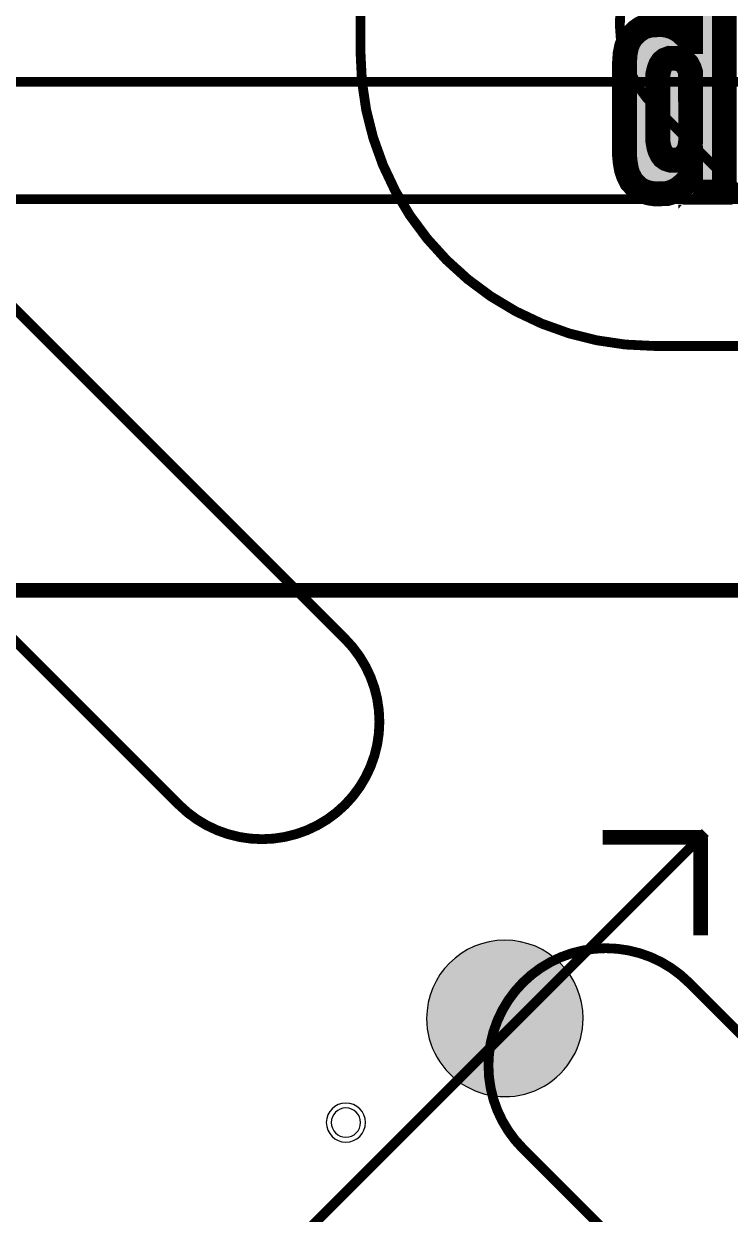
# Model space of a CAD drawing. Header units: millimetres. Extents: x -3 to 238, y -92 to 6.
# Drawn here: x 200.11 to 207.33, y -16.38 to -4.21 of the extents above; entities that cross this region are included whole.
import ezdxf

# ---------------------------------------------------------------- set-up
doc = ezdxf.new("R2010")
doc.units = ezdxf.units.MM
doc.header["$MEASUREMENT"] = 0
for name, color, linetype, true_color in [('Bottom-Layer', 7, 'Continuous', 0x0000ff), ('Bottom-Paste-Mask-Layer', 7, 'Continuous', 0x800000), ('Bottom-Solder-Mask-Layer', 7, 'Continuous', 0xaa00ff), ('Document-Layer', 7, 'Continuous', 0xffffff), ('Hole-Layer', 7, 'Continuous', 0x222222), ('Multi-Layer', 7, 'Continuous', 0xc0c0c0), ('Top-Layer', 7, 'Continuous', 0xff0000), ('Top-Paste-Mask-Layer', 7, 'Continuous', 0x808080), ('Top-Silkscreen-Layer', 7, 'Continuous', 0xffcc00), ('Top-Solder-Mask-Layer', 7, 'Continuous', 0x800080)]:
    doc.layers.add(name, color=color, linetype=linetype, true_color=true_color)

msp = doc.modelspace()

# ---------------------------------------------------------------- hatches: boundary and pattern name
at = {"layer": 'Bottom-Layer'}
msp.add_hatch(color=256, dxfattribs=at).paths.add_polyline_path([(204.22539878079755, -14.375029210058422, 1), (205.82540132080265, -14.375029210058422, 1)])
at = {"layer": 'Bottom-Paste-Mask-Layer'}
msp.add_hatch(color=256, dxfattribs=at).paths.add_polyline_path([(204.22539878079755, -14.375029210058422, 1), (205.82540132080265, -14.375029210058422, 1)])
at = {"layer": 'Bottom-Solder-Mask-Layer'}
msp.add_hatch(color=256, dxfattribs=at).paths.add_polyline_path([(204.22539878079755, -14.375029210058422, 1), (205.82540132080265, -14.375029210058422, 1)])
at = {"layer": 'Hole-Layer'}
msp.add_hatch(color=256, dxfattribs=at).paths.add_polyline_path([(204.22539878079755, -14.375029210058422, 1), (205.82540132080265, -14.375029210058422, 1)])
at = {"layer": 'Multi-Layer'}
msp.add_hatch(color=256, dxfattribs=at).paths.add_polyline_path([(204.22539878079755, -14.375029210058422, 1), (205.82540132080265, -14.375029210058422, 1)])
msp.add_hatch(color=256, dxfattribs=at).paths.add_polyline_path([(204.22539878079755, -14.375029210058422, 1), (205.82540132080265, -14.375029210058422, 1)])
msp.add_hatch(color=256, dxfattribs=at).paths.add_polyline_path([(204.22539878079755, -14.375029210058422, 1), (205.82540132080265, -14.375029210058422, 1)])
at = {"layer": 'Top-Layer'}
msp.add_hatch(color=256, dxfattribs=at).paths.add_polyline_path([(204.22539878079755, -14.375029210058422, 1), (205.82540132080265, -14.375029210058422, 1)])
at = {"layer": 'Top-Paste-Mask-Layer'}
msp.add_hatch(color=256, dxfattribs=at).paths.add_polyline_path([(204.22539878079755, -14.375029210058422, 1), (205.82540132080265, -14.375029210058422, 1)])
at = {"layer": 'Top-Silkscreen-Layer'}
for points in [[(206.92482788373692, -1.5913622300775494), (206.92482788373692, -2.009706934120047), (206.92216857126206, -2.0096154659197913), (206.91950925878717, -2.009523997719535), (206.9077419783733, -1.9921744654872755), (206.89597469795942, -1.9748249332550156), (206.86341974921692, -1.9433524272809184), (206.8308651550494, -1.9118802758347293), (206.80959030067532, -1.8974690709037132), (206.78831580087626, -1.8830578659726973), (206.7688939554347, -1.873235315754519), (206.7494717554181, -1.8634127655363408), (206.72989035122808, -1.8566168200684903), (206.71030894703802, -1.8498208746006402), (206.68548869727246, -1.845048219903567), (206.66066844750685, -1.8402755652064935), (206.62343771828353, -1.8378385403671174), (206.58620734363512, -1.835401515527741), (206.54962123175568, -1.8392261625989064), (206.51303547445121, -1.8430504551421638), (206.48440389804665, -1.8503597570207526), (206.45577267621704, -1.8576690588993412), (206.4354612021089, -1.8679209424140695), (206.41514937342572, -1.878172825928798), (206.38655963687077, -1.8997128780332466), (206.3579699003158, -1.9212532846656034), (206.33734959138556, -1.9438133135612776), (206.3167292824553, -1.9663733424569523), (206.30231190851646, -1.9906989203343102), (206.28789453457762, -2.015024852739576), (206.27849936089137, -2.038689945124389), (206.26910383263012, -2.0623550375092012), (206.26209353037132, -2.097187049939209), (206.25508287353753, -2.132019416897125), (206.2510822038503, -2.18874423670001), (206.2470815341631, -2.2454687019749873), (206.2483753783259, -2.7311740630594286), (206.24966922248865, -3.2168790696159615), (206.2559015872048, -3.2541048544805733), (206.26213395192093, -3.291330284817277), (206.26897973138128, -3.3205905366456503), (206.27582515626665, -3.3498504339461155), (206.28619647491868, -3.376556312197575), (206.29656779357074, -3.403261835921126), (206.31190777165082, -3.4288378337298897), (206.32724774973096, -3.454413831538653), (206.359219068029, -3.4864230927654143), (206.39119038632703, -3.518432708520084), (206.42310213602562, -3.534832460486896), (206.45501388572424, -3.551232212453708), (206.48160736504806, -3.5584252291784835), (206.5082004897969, -3.565618245903258), (206.53530172051595, -3.569825074059214), (206.56240330580997, -3.5740319022151694), (206.62040007428718, -3.5722851432126075), (206.67839719733942, -3.5705383842100464), (206.70676319707152, -3.562960350177218), (206.73512955137858, -3.555382670672296), (206.763672484034, -3.5417415003573884), (206.79221541668943, -3.5280999755145723), (206.8115401085819, -3.514787098042443), (206.8308651550494, -3.501474220570314), (206.87772436830681, -3.4531268952327268), (206.92458358156424, -3.404779924423048), (206.9247055553631, -3.8966891693690315), (206.92482788373692, -4.3885987688429235), (206.92196575436395, -4.3885987688429235), (206.919103979566, -4.3885987688429235), (206.90228400544987, -4.365694138820703), (206.8854640313337, -4.342789508798484), (206.8563917182083, -4.315675568924952), (206.82731940508287, -4.288561629051421), (206.80781742569206, -4.275250169690923), (206.78831580087626, -4.261938710330426), (206.7670413010772, -4.251234094677222), (206.74576680127814, -4.240529479024017), (206.71740044697103, -4.2316201926967665), (206.68903444723895, -4.222710551841607), (206.6614694324243, -4.218294906747858), (206.63390477218465, -4.213878907126202), (206.57814430821128, -4.215939777855223), (206.52238348966296, -4.2180002940563375), (206.4883662736342, -4.226721326064456), (206.45434870303052, -4.2354420035446685), (206.43872541952808, -4.243395482632036), (206.42310213602562, -4.251348961719405), (206.39828188626004, -4.268247534452728), (206.3734612819195, -4.28514646171396), (206.346303673776, -4.312941804226607), (206.3191457110575, -4.3407371467392535), (206.3047542210934, -4.363269522458106), (206.29036273112933, -4.385801898176958), (206.27980384230406, -4.413178188702386), (206.2692449534788, -4.440554833755723), (206.26213217904595, -4.475733219951816), (206.25501905003813, -4.510911251620001), (206.2513172870731, -4.560545513263514), (206.24761552410808, -4.6101794203791195), (206.24760417770815, -5.076385746525286), (206.24759283130828, -5.542591718143546), (206.25122155182402, -5.580855206194783), (206.25485062691473, -5.619118694246018), (206.26166804037533, -5.6588517004757835), (206.26848545383598, -5.6985847067055495), (206.27791041182195, -5.726946939343039), (206.28733572438293, -5.755309526508435), (206.30380537840236, -5.787175912988285), (206.3202750324218, -5.819042299468136), (206.3486410321539, -5.848779036804819), (206.377007031886, -5.878515774141501), (206.39766138001593, -5.892562878911034), (206.41831537357083, -5.906609629152658), (206.4384375046308, -5.91557280372192), (206.45855963569076, -5.924535978291183), (206.48160736504806, -5.9309344979742), (206.50465473983039, -5.937333017657218), (206.53437805264966, -5.941634504764601), (206.5641013654689, -5.945935991871984), (206.62302215638744, -5.943980415931629), (206.68194294730594, -5.942024839991275), (206.708297797657, -5.934448578597985), (206.7346522934331, -5.926872317204696), (206.76091779088503, -5.91473859955447), (206.78718328833696, -5.902604527376337), (206.80902404440567, -5.886806409269347), (206.8308651550494, -5.871008291162358), (206.85086637603547, -5.852156978711944), (206.87086759702157, -5.833306020789436), (206.89784756309177, -5.804281530019862), (206.92482788373692, -5.775257393778197), (206.92482788373692, -5.851256832353611), (206.92482788373692, -5.927256270929026), (207.09464519603304, -5.927256270929026), (207.26446250832916, -5.927256270929026), (207.26661477855882, -5.921648348480779), (207.2687670487885, -5.916040426032531), (207.2687670487885, -3.544528798769838), (207.2687670487885, -1.173017526035052), (207.09679746626273, -1.173017526035052), (206.92482788373692, -1.173017526035052)], [(206.8256213454239, -4.573280155717747), (206.85228964007203, -4.586015152699886), (206.86997619548, -4.603415382422987), (206.88766239631295, -4.620815612146085), (206.89958533515033, -4.643393367437158), (206.91150791941274, -4.665971122728231), (206.91706233673528, -4.684164076853548), (206.92261639948282, -4.702357385506773), (206.92393222729538, -5.051568792967484), (206.92524805510797, -5.400780200428195), (206.92150693431827, -5.428710972601686), (206.91776545895362, -5.456642099303084), (206.91054808489682, -5.480873372756923), (206.90333071083995, -5.505104646210761), (206.8856062159074, -5.531601707524428), (206.86788136639979, -5.558098768838093), (206.85042315728967, -5.57091282554371), (206.83296494817955, -5.58372652772142), (206.81159719515637, -5.592407852603848), (206.7902297967082, -5.6010891774862746), (206.756790183349, -5.6010891774862746), (206.72335092456484, -5.6010891774862746), (206.70229519753872, -5.5945367926911995), (206.68123947051257, -5.587984407896123), (206.66485526906732, -5.576712902118077), (206.64847071304706, -5.565441750867939), (206.6398910618531, -5.554016734505742), (206.63131105608414, -5.542591718143546), (206.62077663293363, -5.521320043665429), (206.61024185520813, -5.500048369187313), (206.60467821893567, -5.482321619260975), (206.59911458266325, -5.464595223862545), (206.59443383813243, -5.438005630764899), (206.58975309360164, -5.411416037667254), (206.58975309360164, -5.065749909286229), (206.58975309360164, -4.720083780905203), (206.5956273375712, -4.695266472819493), (206.60150158154067, -4.67044951926169), (206.60916217434334, -4.650108126014083), (206.61682312172096, -4.6297663782385685), (206.62810853471439, -4.613137955771117), (206.63939359313278, -4.596509178775758), (206.65230225046088, -4.586198443628306), (206.66521055321397, -4.575887708480855), (206.687759750126, -4.567338267980193), (206.71030894703802, -4.558788827479529), (206.7546311761944, -4.559666993107569), (206.7989530507758, -4.560545513263514)]]:
    msp.add_hatch(color=256, dxfattribs=at).paths.add_polyline_path(points)
at = {"layer": 'Top-Solder-Mask-Layer'}
msp.add_hatch(color=256, dxfattribs=at).paths.add_polyline_path([(204.22539878079755, -14.375029210058422, 1), (205.82540132080265, -14.375029210058422, 1)])

# ---------------------------------------------------------------- linework, layer by layer
at = {"layer": 'Bottom-Layer'}
msp.add_lwpolyline([(204.22539878079758, -14.375029210145106, 1), (205.82540132080265, -14.375029210145108), (205.82540132080265, -14.37502920997174, 1), (204.22539878079758, -14.375029209971737)], format="xyb", dxfattribs=at)
at = {"layer": 'Bottom-Paste-Mask-Layer'}
msp.add_lwpolyline([(204.22539878079758, -14.375029210145106, 1), (205.82540132080265, -14.375029210145108), (205.82540132080265, -14.37502920997174, 1), (204.22539878079758, -14.375029209971737)], format="xyb", dxfattribs=at)
at = {"layer": 'Bottom-Solder-Mask-Layer'}
msp.add_lwpolyline([(204.22539878079758, -14.375029210145106, 1), (205.82540132080265, -14.375029210145108), (205.82540132080265, -14.37502920997174, 1), (204.22539878079758, -14.375029209971737)], format="xyb", dxfattribs=at)
at = {"layer": 'Document-Layer', "const_width": 0.1}
for points in [[(3.0000050800101588, -86.19997967995937), (101.799618999238, -86.19997967995937, 0.414), (104.79962407924816, -83.19997459994921), (104.79962407924816, -70.1742697485395, -0.414), (107.79963169926341, -67.17426466852936), (120.7996570993142, -67.17426466852935, -0.414), (123.79966217932437, -70.1742697485395), (123.79966217932437, -83.19997459994921, 0.414), (126.79966979933963, -86.19997967995937), (225.60036576073153, -86.19997967995937, 0.414), (228.60037338074676, -83.19997459994921), (228.60037338074676, -3.0000050800101605, 0.414), (225.60036576073153, 0), (218.54985267970537, 0, 0.414), (215.54984759969525, -3.000005080010162), (215.54984759969525, -4.500010160020321, -0.414), (212.54983997967997, -7.500015240030481), (206.54982727965458, -7.500015240030481, -0.414), (203.54982219964444, -4.500010160020319), (203.54982219964444, -3.0000050800101605, 0.414), (200.5498171196343, 0), (58.59938277876556, 0, 0.414)], [(69.0994030988062, -6.000012700025401), (209.5003352806706, -6.0000127000254, -0.414), (212.50034036068075, -9.000017780035565), (212.50034036068075, -21.000043180086365, 0.414), (215.50034544069092, -24.000048260096523), (225.60036576073153, -24.000048260096523, 0.414), (228.60037338074676, -21.00004318008637), (228.60037338074676, -3.0000050800101605, 0.414), (225.60036576073153, 0), (63.09939293878589, 0, 0.414)]]:
    msp.add_lwpolyline(points, format="xyb", dxfattribs=at)
for points in [[(196.2489738379477, -3.3514782829565735, 1), (194.55191516383033, -5.048536957073922), (201.69447294894593, -12.191097282194566, 1), (203.39153416306834, -10.494036068072145)], [(208.2489992379985, -3.351478282956573, 1), (206.55193802387606, -5.048536957073922), (213.69449834899675, -12.191097282194566, 1), (215.39155702311405, -10.494036068072145)], [(223.80036322072647, -4.800010160020322), (223.80036322072647, -81.39996951993905), (4.800010160020322, -81.39996951993905), (4.800010160020322, -4.800010160020322), (11.2992887985776, -4.800010160020322), (11.2992887985776, -9.000017780035561, 0.414), (19.099304038608082, -16.800033020066042), (25.09930911861824, -16.800033020066042, 0.801), (27.78259588519177, -4.800010160020323), (48.41608077216155, -4.800010160020322, 0.801), (51.09937515875032, -16.800040640081285), (57.09938023876048, -16.800033020066042, 0.414), (64.89939547879096, -9.00001778003556), (64.89939547879096, -4.800010160020322), (181.029776479553, -4.800010160020322), (181.029776479553, -11.400022860045722), (199.96981457962917, -11.400022860045722), (199.96981457962917, -4.800010160020322)], [(215.39155702311405, -22.494061468122936), (206.9062585725172, -14.008763017526036, 1), (205.20919989839982, -15.705821691643386), (213.69449834899675, -24.19112014224029, 1)]]:
    msp.add_lwpolyline(points, format="xyb", close=True, dxfattribs=at)
at = {"layer": 'Document-Layer'}
for points, const_width in [([(190.5003987807976, -10.000038100076202), (209.55040132080265, -10.000038100076202)], 0.15000000000000002), ([(190.5003987807976, -10.000038100076202), (209.55040132080265, -10.000038100076202)], 0.15000000000000002), ([(192.97530099060202, -26.57375412750826), (207.07433070866145, -12.47442468884938)], 0.1), ([(207.02540005080013, -12.525039370078742), (206.02540005080013, -12.525039370078742)], 0.15000000000000002), ([(207.02540005080013, -12.525039370078742), (206.02540005080013, -12.525039370078742)], 0.15000000000000002), ([(207.02540005080013, -12.525039370078742), (207.02540005080013, -13.525039370078742)], 0.15000000000000002), ([(207.02540005080013, -12.525039370078742), (207.02540005080013, -13.525039370078742)], 0.15000000000000002)]:
    msp.add_lwpolyline(points, dxfattribs=dict(at, const_width=const_width))
at = {"layer": 'Hole-Layer'}
msp.add_lwpolyline([(204.22539878079758, -14.375029210145106, 1), (205.82540132080265, -14.375029210145108), (205.82540132080265, -14.37502920997174, 1), (204.22539878079758, -14.375029209971737)], format="xyb", dxfattribs=at)
msp.add_lwpolyline([(203.2504064008128, -15.440030480060964, 1), (203.55040640081282, -15.440030480060964, 1)], format="xyb", close=True, dxfattribs=at)
at = {"layer": 'Multi-Layer'}
msp.add_lwpolyline([(204.22539878079758, -14.375029210145106, 1), (205.82540132080265, -14.375029210145108), (205.82540132080265, -14.37502920997174, 1), (204.22539878079758, -14.375029209971737)], format="xyb", dxfattribs=at)
msp.add_lwpolyline([(204.22539878079758, -14.375029210145106, 1), (205.82540132080265, -14.375029210145108), (205.82540132080265, -14.37502920997174, 1), (204.22539878079758, -14.375029209971737)], format="xyb", dxfattribs=at)
msp.add_lwpolyline([(204.22539878079758, -14.375029210145106, 1), (205.82540132080265, -14.375029210145108), (205.82540132080265, -14.37502920997174, 1), (204.22539878079758, -14.375029209971737)], format="xyb", dxfattribs=at)
msp.add_lwpolyline([(203.2004064008128, -15.440030480060964, 1), (203.60040640081283, -15.440030480060964, 1)], format="xyb", close=True, dxfattribs=at)
at = {"layer": 'Top-Layer'}
msp.add_lwpolyline([(204.22539878079758, -14.375029210145106, 1), (205.82540132080265, -14.375029210145108), (205.82540132080265, -14.37502920997174, 1), (204.22539878079758, -14.375029209971737)], format="xyb", dxfattribs=at)
at = {"layer": 'Top-Paste-Mask-Layer'}
msp.add_lwpolyline([(204.22539878079758, -14.375029210145106, 1), (205.82540132080265, -14.375029210145108), (205.82540132080265, -14.37502920997174, 1), (204.22539878079758, -14.375029209971737)], format="xyb", dxfattribs=at)
at = {"layer": 'Top-Silkscreen-Layer', "const_width": 0.25400050800101603}
msp.add_lwpolyline([(206.9247055553631, -3.8966891693690315), (206.92482788373692, -4.3885987688429235), (206.92196575436395, -4.3885987688429235), (206.919103979566, -4.3885987688429235), (206.90228400544987, -4.365694138820703), (206.8854640313337, -4.342789508798484), (206.8563917182083, -4.315675568924952), (206.82731940508287, -4.288561629051421), (206.80781742569206, -4.275250169690923), (206.78831580087626, -4.261938710330426), (206.7670413010772, -4.251234094677222), (206.74576680127814, -4.240529479024017), (206.71740044697103, -4.2316201926967665), (206.68903444723895, -4.222710551841607), (206.6614694324243, -4.218294906747858), (206.63390477218465, -4.213878907126202), (206.57814430821128, -4.215939777855223), (206.52238348966296, -4.2180002940563375), (206.4883662736342, -4.226721326064456), (206.45434870303052, -4.2354420035446685), (206.43872541952808, -4.243395482632036), (206.42310213602562, -4.251348961719405), (206.39828188626004, -4.268247534452728), (206.3734612819195, -4.28514646171396), (206.346303673776, -4.312941804226607), (206.3191457110575, -4.3407371467392535), (206.3047542210934, -4.363269522458106), (206.29036273112933, -4.385801898176958), (206.27980384230406, -4.413178188702386), (206.2692449534788, -4.440554833755723), (206.26213217904595, -4.475733219951816), (206.25501905003813, -4.510911251620001), (206.2513172870731, -4.560545513263514), (206.24761552410808, -4.6101794203791195), (206.24760417770815, -5.076385746525286), (206.24759283130828, -5.542591718143546), (206.25122155182402, -5.580855206194783), (206.25485062691473, -5.619118694246018), (206.26166804037533, -5.6588517004757835), (206.26848545383598, -5.6985847067055495), (206.27791041182195, -5.726946939343039), (206.28733572438293, -5.755309526508435), (206.30380537840236, -5.787175912988285), (206.3202750324218, -5.819042299468136), (206.3486410321539, -5.848779036804819), (206.377007031886, -5.878515774141501), (206.39766138001593, -5.892562878911034), (206.41831537357083, -5.906609629152658), (206.4384375046308, -5.91557280372192), (206.45855963569076, -5.924535978291183), (206.48160736504806, -5.9309344979742), (206.50465473983039, -5.937333017657218), (206.53437805264966, -5.941634504764601), (206.5641013654689, -5.945935991871984), (206.62302215638744, -5.943980415931629), (206.68194294730594, -5.942024839991275), (206.708297797657, -5.934448578597985), (206.7346522934331, -5.926872317204696), (206.76091779088503, -5.91473859955447), (206.78718328833696, -5.902604527376337), (206.80902404440567, -5.886806409269347), (206.8308651550494, -5.871008291162358), (206.85086637603547, -5.852156978711944), (206.87086759702157, -5.833306020789436), (206.89784756309177, -5.804281530019862), (206.92482788373692, -5.775257393778197), (206.92482788373692, -5.851256832353611), (206.92482788373692, -5.927256270929026), (207.09464519603304, -5.927256270929026), (207.26446250832916, -5.927256270929026), (207.26661477855882, -5.921648348480779), (207.2687670487885, -5.916040426032531), (207.2687670487885, -3.544528798769838)], dxfattribs=at)
msp.add_lwpolyline([(206.8256213454239, -4.573280155717747), (206.85228964007203, -4.586015152699886), (206.86997619548, -4.603415382422987), (206.88766239631295, -4.620815612146085), (206.89958533515033, -4.643393367437158), (206.91150791941274, -4.665971122728231), (206.91706233673528, -4.684164076853548), (206.92261639948282, -4.702357385506773), (206.92393222729538, -5.051568792967484), (206.92524805510797, -5.400780200428195), (206.92150693431827, -5.428710972601686), (206.91776545895362, -5.456642099303084), (206.91054808489682, -5.480873372756923), (206.90333071083995, -5.505104646210761), (206.8856062159074, -5.531601707524428), (206.86788136639979, -5.558098768838093), (206.85042315728967, -5.57091282554371), (206.83296494817955, -5.58372652772142), (206.81159719515637, -5.592407852603848), (206.7902297967082, -5.6010891774862746), (206.756790183349, -5.6010891774862746), (206.72335092456484, -5.6010891774862746), (206.70229519753872, -5.5945367926911995), (206.68123947051257, -5.587984407896123), (206.66485526906732, -5.576712902118077), (206.64847071304706, -5.565441750867939), (206.6398910618531, -5.554016734505742), (206.63131105608414, -5.542591718143546), (206.62077663293363, -5.521320043665429), (206.61024185520813, -5.500048369187313), (206.60467821893567, -5.482321619260975), (206.59911458266325, -5.464595223862545), (206.59443383813243, -5.438005630764899), (206.58975309360164, -5.411416037667254), (206.58975309360164, -5.065749909286229), (206.58975309360164, -4.720083780905203), (206.5956273375712, -4.695266472819493), (206.60150158154067, -4.67044951926169), (206.60916217434334, -4.650108126014083), (206.61682312172096, -4.6297663782385685), (206.62810853471439, -4.613137955771117), (206.63939359313278, -4.596509178775758), (206.65230225046088, -4.586198443628306), (206.66521055321397, -4.575887708480855), (206.687759750126, -4.567338267980193), (206.71030894703802, -4.558788827479529), (206.7546311761944, -4.559666993107569), (206.7989530507758, -4.560545513263514)], close=True, dxfattribs=at)
at = {"layer": 'Top-Solder-Mask-Layer'}
msp.add_lwpolyline([(204.22539878079758, -14.375029210145106, 1), (205.82540132080265, -14.375029210145108), (205.82540132080265, -14.37502920997174, 1), (204.22539878079758, -14.375029209971737)], format="xyb", dxfattribs=at)

doc.saveas('drawing.dxf')
